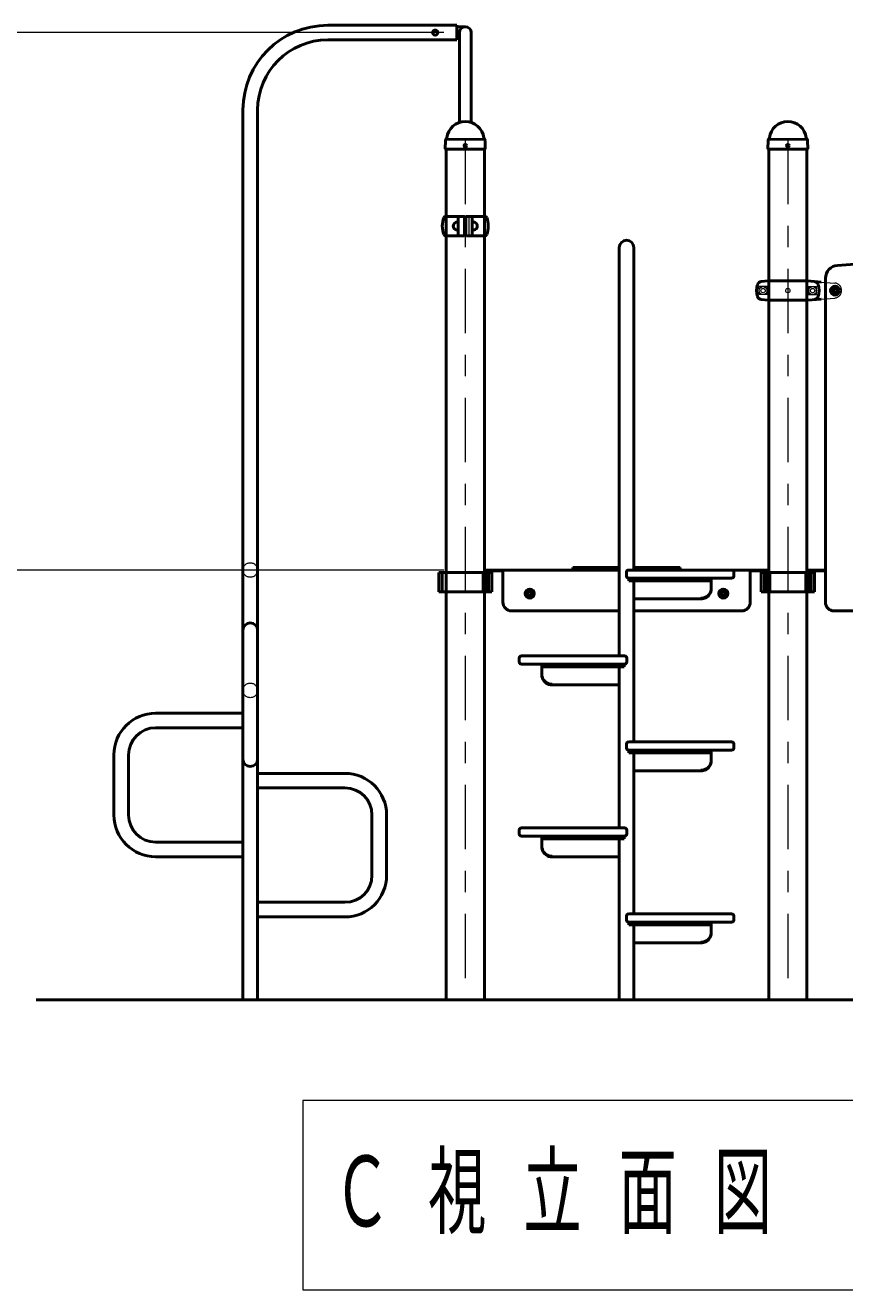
# Model space of a CAD drawing. Units: millimetres on the paper, scale 1:50. Extents: x -385 to 0, y -594 to 267.
# Drawn here: x -306.8 to -268.6, y -142.7 to -83.8 of the extents above; entities that cross this region are included whole.
import ezdxf

# ---------------------------------------------------------------- set-up
doc = ezdxf.new("R2010")
doc.units = ezdxf.units.MM
doc.linetypes.add('USER1', pattern=[4.5, 2.5, -2])
doc.linetypes.add('USER2', pattern=[6, 3, -1, 1, -1])
doc.layers.add('LY_1', color=140, linetype='Continuous', lineweight=50)
doc.styles.add('ＭＳ ゴシック', font='')
doc.styles.get('ＭＳ ゴシック').set_extended_font_data('MS Gothic')

msp = doc.modelspace()

# ---------------------------------------------------------------- linework, layer by layer
at = {"layer": 'LY_1'}
for p, q in [((-287.18, -83.835), (-292.689, -83.835)), ((-287.18, -83.835), (-286.689, -83.835)), ((-286.689, -84.515), (-286.689, -83.835)), ((-286.689, -83.903), (-286.289, -83.903)), ((-287.18, -84.515), (-292.689, -84.515)), ((-287.18, -84.515), (-286.689, -84.515)), ((-286.689, -84.447), (-286.561, -84.447)), ((-286.561, -88.354), (-286.561, -84.175)), ((-286.017, -88.354), (-286.017, -84.175)), ((-296.629, -87.775), (-296.629, -129.175)), ((-295.949, -87.775), (-295.949, -129.175)), ((-287.218, -89.584), (-287.21, -89.188)), ((-287.218, -89.584), (-287.21, -89.188)), ((-287.185, -89.13), (-287.163, -89.108)), ((-287.185, -89.13), (-287.163, -89.108)), ((-285.393, -89.13), (-285.415, -89.108)), ((-285.393, -89.13), (-285.415, -89.108)), ((-285.36, -89.584), (-285.368, -89.188)), ((-285.36, -89.584), (-285.368, -89.188)), ((-272.218, -89.584), (-272.21, -89.188)), ((-272.218, -89.584), (-272.21, -89.188)), ((-272.185, -89.13), (-272.163, -89.108)), ((-272.185, -89.13), (-272.163, -89.108)), ((-270.393, -89.13), (-270.415, -89.108)), ((-270.393, -89.13), (-270.415, -89.108)), ((-270.36, -89.584), (-270.368, -89.188)), ((-270.36, -89.584), (-270.368, -89.188)), ((-287.208, -89.594), (-287.218, -89.584)), ((-287.208, -89.594), (-287.218, -89.584)), ((-287.208, -89.594), (-285.37, -89.594)), ((-287.208, -89.594), (-285.37, -89.594)), ((-287.18, -89.594), (-287.18, -129.175)), ((-285.398, -89.594), (-285.398, -129.175)), ((-285.36, -89.584), (-285.37, -89.594)), ((-285.36, -89.584), (-285.37, -89.594)), ((-272.208, -89.594), (-272.218, -89.584)), ((-272.208, -89.594), (-272.218, -89.584)), ((-272.208, -89.594), (-270.37, -89.594)), ((-272.208, -89.594), (-270.37, -89.594)), ((-272.18, -89.594), (-272.18, -129.175)), ((-270.398, -89.594), (-270.398, -129.175)), ((-270.36, -89.584), (-270.37, -89.594)), ((-270.36, -89.584), (-270.37, -89.594)), ((-287.211, -92.725), (-286.359, -92.725)), ((-286.614, -93.175), (-286.614, -92.745)), ((-286.319, -92.765), (-286.319, -93.585)), ((-286.259, -92.765), (-286.259, -93.585)), ((-285.367, -92.725), (-286.219, -92.725)), ((-285.964, -93.175), (-285.964, -92.745)), ((-286.614, -92.989), (-286.654, -92.988)), ((-286.614, -93.36), (-286.654, -93.362)), ((-286.614, -93.175), (-286.614, -93.605)), ((-285.964, -92.989), (-285.924, -92.988)), ((-285.964, -93.175), (-285.964, -93.605)), ((-285.964, -93.36), (-285.924, -93.362)), ((-287.209, -93.625), (-286.359, -93.625)), ((-285.367, -93.625), (-286.219, -93.625)), ((-268.982, -95.003), (-250.11, -93.657)), ((-279.129, -113.175), (-279.129, -94.175)), ((-278.449, -109.175), (-278.449, -94.175)), ((-272.209, -95.725), (-272.525, -95.752)), ((-272.209, -95.725), (-270.369, -95.725)), ((-270.369, -95.725), (-269.739, -95.78)), ((-269.539, -110.675), (-269.539, -95.601)), ((-269.169, -96.128), (-269.089, -96.082)), ((-269.169, -96.128), (-269.169, -96.221)), ((-269.169, -96.221), (-269.089, -96.267)), ((-269.089, -96.082), (-269.009, -96.128)), ((-269.089, -96.267), (-269.009, -96.221)), ((-269.009, -96.128), (-269.009, -96.221)), ((-272.209, -96.625), (-272.525, -96.597)), ((-272.209, -96.625), (-270.369, -96.625)), ((-270.369, -96.625), (-269.739, -96.569)), ((-285.053, -109.295), (-287.525, -109.295)), ((-287.525, -109.295), (-287.525, -110.195)), ((-287.359, -109.295), (-287.359, -110.195)), ((-285.455, -109.295), (-285.455, -110.195)), ((-285.398, -109.175), (-284.539, -109.175)), ((-285.398, -109.221), (-284.539, -109.221)), ((-285.267, -109.295), (-285.267, -110.195)), ((-285.208, -109.295), (-285.208, -110.195)), ((-285.053, -109.295), (-285.053, -110.195)), ((-284.539, -109.175), (-279.129, -109.175)), ((-284.539, -109.235), (-284.539, -110.675)), ((-279.129, -109.055), (-281.289, -109.055)), ((-281.289, -109.175), (-281.289, -109.055)), ((-278.796, -109.455), (-278.796, -109.275)), ((-278.696, -109.175), (-273.896, -109.175)), ((-278.696, -109.175), (-273.896, -109.175)), ((-276.289, -109.055), (-278.449, -109.055)), ((-278.362, -109.175), (-277.389, -109.175)), ((-273.039, -109.175), (-278.362, -109.175)), ((-276.289, -109.175), (-276.289, -109.055)), ((-273.796, -109.455), (-273.796, -109.275)), ((-272.18, -109.175), (-273.039, -109.175)), ((-272.18, -109.221), (-273.039, -109.221)), ((-273.039, -109.235), (-273.039, -110.675)), ((-272.525, -109.295), (-270.053, -109.295)), ((-272.525, -109.295), (-272.525, -110.195)), ((-272.525, -109.295), (-272.525, -110.195)), ((-270.053, -109.295), (-272.525, -109.295)), ((-272.37, -109.295), (-272.37, -110.195)), ((-272.359, -109.295), (-272.359, -110.195)), ((-272.311, -109.295), (-272.311, -110.195)), ((-272.124, -109.295), (-272.124, -110.195)), ((-270.455, -109.295), (-270.455, -110.195)), ((-270.398, -109.175), (-269.539, -109.175)), ((-270.398, -109.221), (-269.539, -109.221)), ((-270.267, -109.295), (-270.267, -110.195)), ((-270.219, -109.295), (-270.219, -110.195)), ((-270.208, -109.295), (-270.208, -110.195)), ((-270.053, -109.295), (-270.053, -110.195)), ((-270.053, -109.295), (-270.053, -110.195)), ((-278.696, -109.555), (-273.896, -109.555)), ((-278.676, -109.675), (-278.676, -109.555)), ((-278.676, -109.675), (-274.849, -109.675)), ((-278.449, -110.521), (-278.449, -109.675)), ((-278.449, -117.175), (-278.449, -109.675)), ((-274.849, -110.057), (-274.849, -109.555)), ((-285.053, -110.195), (-287.525, -110.195)), ((-283.369, -110.228), (-283.289, -110.182)), ((-283.369, -110.228), (-283.369, -110.321)), ((-283.369, -110.321), (-283.289, -110.367)), ((-283.289, -110.182), (-283.209, -110.228)), ((-283.289, -110.367), (-283.209, -110.321)), ((-283.209, -110.228), (-283.209, -110.321)), ((-278.449, -110.521), (-275.329, -110.521)), ((-274.369, -110.228), (-274.289, -110.182)), ((-274.369, -110.228), (-274.369, -110.321)), ((-274.369, -110.321), (-274.289, -110.367)), ((-274.289, -110.182), (-274.209, -110.228)), ((-274.289, -110.367), (-274.209, -110.321)), ((-274.209, -110.228), (-274.209, -110.321)), ((-272.525, -110.195), (-270.053, -110.195)), ((-270.053, -110.195), (-272.525, -110.195)), ((-284.139, -111.075), (-279.129, -111.075)), ((-278.449, -111.075), (-273.439, -111.075)), ((-269.139, -111.075), (-249.439, -111.075)), ((-283.782, -113.455), (-283.782, -113.275)), ((-278.882, -113.175), (-283.682, -113.175)), ((-278.882, -113.175), (-283.682, -113.175)), ((-278.782, -113.455), (-278.782, -113.275)), ((-278.882, -113.555), (-283.682, -113.555)), ((-282.729, -114.057), (-282.729, -113.555)), ((-278.902, -113.675), (-282.729, -113.675)), ((-279.129, -114.521), (-279.129, -113.675)), ((-279.129, -121.175), (-279.129, -113.675)), ((-278.902, -113.675), (-278.902, -113.555)), ((-279.129, -114.521), (-282.249, -114.521)), ((-300.689, -115.835), (-296.629, -115.835)), ((-300.689, -116.515), (-296.629, -116.515)), ((-278.796, -117.455), (-278.796, -117.275)), ((-278.696, -117.175), (-273.896, -117.175)), ((-278.696, -117.175), (-273.896, -117.175)), ((-278.696, -117.555), (-273.896, -117.555)), ((-278.676, -117.675), (-278.676, -117.555)), ((-274.849, -118.057), (-274.849, -117.555)), ((-273.796, -117.455), (-273.796, -117.275)), ((-302.629, -120.575), (-302.629, -117.775)), ((-301.949, -120.575), (-301.949, -117.775)), ((-278.676, -117.675), (-274.849, -117.675)), ((-278.449, -118.521), (-278.449, -117.675)), ((-278.449, -125.175), (-278.449, -117.675)), ((-291.889, -118.635), (-295.949, -118.635)), ((-278.449, -118.521), (-275.329, -118.521)), ((-291.889, -119.315), (-295.949, -119.315)), ((-290.629, -123.375), (-290.629, -120.575)), ((-289.949, -123.375), (-289.949, -120.575)), ((-283.782, -121.455), (-283.782, -121.275)), ((-278.882, -121.175), (-283.682, -121.175)), ((-278.882, -121.175), (-283.682, -121.175)), ((-278.882, -121.555), (-283.682, -121.555)), ((-282.729, -122.057), (-282.729, -121.555)), ((-278.902, -121.675), (-282.729, -121.675)), ((-279.129, -122.521), (-279.129, -121.675)), ((-279.129, -129.175), (-279.129, -121.675)), ((-278.902, -121.675), (-278.902, -121.555)), ((-278.782, -121.455), (-278.782, -121.275)), ((-296.629, -121.835), (-300.689, -121.835)), ((-296.629, -122.515), (-300.689, -122.515)), ((-279.129, -122.521), (-282.249, -122.521)), ((-295.949, -124.635), (-291.889, -124.635)), ((-278.796, -125.455), (-278.796, -125.275)), ((-278.696, -125.175), (-273.896, -125.175)), ((-278.696, -125.175), (-273.896, -125.175)), ((-273.796, -125.455), (-273.796, -125.275)), ((-295.949, -125.315), (-291.889, -125.315)), ((-278.696, -125.555), (-273.896, -125.555)), ((-278.676, -125.675), (-278.676, -125.555)), ((-278.676, -125.675), (-274.849, -125.675)), ((-278.449, -126.521), (-278.449, -125.675)), ((-278.449, -129.175), (-278.449, -125.675)), ((-274.849, -126.057), (-274.849, -125.555)), ((-278.449, -126.521), (-275.329, -126.521))]:
    msp.add_line(p, q, dxfattribs=at)
at = {"layer": 'LY_1', "color": 7, "lineweight": 13}
for p, q in [((-287.289, -84.175), (-321.792, -84.175)), ((-287.183, -89.164), (-285.396, -89.164)), ((-287.183, -89.164), (-285.396, -89.164)), ((-287.146, -89.094), (-285.435, -89.094)), ((-287.146, -89.094), (-285.435, -89.094)), ((-272.183, -89.164), (-270.396, -89.164)), ((-272.183, -89.164), (-270.396, -89.164)), ((-272.146, -89.094), (-270.435, -89.094)), ((-272.146, -89.094), (-270.435, -89.094)), ((-286.129, -92.765), (-286.129, -93.585)), ((-272.624, -96.359), (-272.624, -95.99)), ((-272.254, -95.99), (-272.624, -95.99)), ((-272.254, -96.359), (-272.624, -96.359)), ((-270.324, -95.99), (-269.954, -95.99)), ((-270.324, -96.359), (-269.954, -96.359)), ((-269.954, -96.359), (-269.954, -95.99)), ((-287.289, -109.175), (-314.232, -109.175)), ((-278.449, -110.49), (-275.329, -110.49)), ((-279.129, -114.49), (-282.249, -114.49)), ((-278.449, -118.49), (-275.329, -118.49)), ((-279.129, -122.49), (-282.249, -122.49)), ((-278.449, -126.49), (-275.329, -126.49)), ((-293.839, -133.856), (-293.839, -142.656)), ((-237.039, -133.856), (-293.839, -133.856)), ((-293.839, -142.656), (-237.039, -142.656))]:
    msp.add_line(p, q, dxfattribs=at)
at = {"layer": 'LY_1', "color": 7, "linetype": 'USER2', "lineweight": 13}
for p, q in [((-286.289, -89.164), (-286.289, -129.175)), ((-271.289, -89.164), (-271.289, -129.175))]:
    msp.add_line(p, q, dxfattribs=at)
at = {"layer": 'LY_1', "color": 7, "linetype": 'USER1', "lineweight": 13}
for p, q in [((-272.189, -95.745), (-272.189, -96.605)), ((-270.389, -95.745), (-270.389, -96.605)), ((-269.739, -95.78), (-269.108, -95.826)), ((-269.739, -96.569), (-269.108, -96.523))]:
    msp.add_line(p, q, dxfattribs=at)
at = {"layer": 'LY_1', "color": 7}
msp.add_line((-306.252, -129.175), (-221.201, -129.175), dxfattribs=at)
at = {"layer": 'LY_1'}
for points in [[(-275.329, -110.49), (-275.273, -110.487), (-275.217, -110.477), (-275.163, -110.461), (-275.111, -110.439), (-275.062, -110.412), (-275.017, -110.379), (-274.977, -110.341), (-274.941, -110.299), (-274.91, -110.253), (-274.886, -110.204), (-274.867, -110.152), (-274.855, -110.099), (-274.851, -110.062), (-274.849, -110.026)], [(-275.329, -110.521), (-275.273, -110.518), (-275.217, -110.508), (-275.163, -110.492), (-275.111, -110.47), (-275.062, -110.443), (-275.017, -110.41), (-274.977, -110.372), (-274.941, -110.33), (-274.91, -110.284), (-274.886, -110.234), (-274.867, -110.183), (-274.855, -110.13), (-274.851, -110.093), (-274.849, -110.057)], [(-282.249, -114.49), (-282.324, -114.484), (-282.397, -114.467), (-282.467, -114.439), (-282.531, -114.401), (-282.589, -114.354), (-282.637, -114.299), (-282.677, -114.237), (-282.706, -114.169), (-282.723, -114.099), (-282.729, -114.026)], [(-282.249, -114.521), (-282.324, -114.515), (-282.397, -114.498), (-282.467, -114.47), (-282.531, -114.432), (-282.589, -114.385), (-282.637, -114.33), (-282.677, -114.268), (-282.706, -114.2), (-282.723, -114.13), (-282.729, -114.057)], [(-275.329, -118.49), (-275.273, -118.487), (-275.217, -118.477), (-275.163, -118.461), (-275.111, -118.439), (-275.062, -118.412), (-275.017, -118.379), (-274.977, -118.341), (-274.941, -118.299), (-274.91, -118.253), (-274.886, -118.204), (-274.867, -118.152), (-274.855, -118.099), (-274.851, -118.062), (-274.849, -118.026)], [(-275.329, -118.521), (-275.273, -118.518), (-275.217, -118.508), (-275.163, -118.492), (-275.111, -118.47), (-275.062, -118.443), (-275.017, -118.41), (-274.977, -118.372), (-274.941, -118.33), (-274.91, -118.284), (-274.886, -118.234), (-274.867, -118.183), (-274.855, -118.13), (-274.851, -118.093), (-274.849, -118.057)], [(-282.249, -122.49), (-282.324, -122.484), (-282.397, -122.467), (-282.467, -122.439), (-282.531, -122.401), (-282.589, -122.354), (-282.637, -122.299), (-282.677, -122.237), (-282.706, -122.169), (-282.723, -122.099), (-282.729, -122.026)], [(-282.249, -122.521), (-282.324, -122.515), (-282.397, -122.498), (-282.467, -122.47), (-282.531, -122.432), (-282.589, -122.385), (-282.637, -122.33), (-282.677, -122.268), (-282.706, -122.2), (-282.723, -122.13), (-282.729, -122.057)], [(-275.329, -126.49), (-275.273, -126.487), (-275.217, -126.477), (-275.163, -126.461), (-275.111, -126.439), (-275.062, -126.412), (-275.017, -126.379), (-274.977, -126.341), (-274.941, -126.299), (-274.91, -126.253), (-274.886, -126.204), (-274.867, -126.152), (-274.855, -126.099), (-274.851, -126.062), (-274.849, -126.026)], [(-275.329, -126.521), (-275.273, -126.518), (-275.217, -126.508), (-275.163, -126.492), (-275.111, -126.47), (-275.062, -126.443), (-275.017, -126.41), (-274.977, -126.372), (-274.941, -126.33), (-274.91, -126.284), (-274.886, -126.234), (-274.867, -126.183), (-274.855, -126.13), (-274.851, -126.093), (-274.849, -126.057)]]:
    msp.add_lwpolyline(points, dxfattribs=at)
for centre, radius in [((-287.689, -84.175), 0.12), ((-286.289, -89.434), 0.06), ((-286.289, -89.434), 0.06), ((-271.289, -89.434), 0.06), ((-271.289, -89.434), 0.06), ((-269.089, -96.175), 0.21), ((-283.289, -110.275), 0.21), ((-274.289, -110.275), 0.21)]:
    msp.add_circle(centre, radius, dxfattribs=at)
at = {"layer": 'LY_1', "color": 7, "lineweight": 13}
for centre, radius in [((-272.439, -96.175), 0.185), ((-272.439, -96.175), 0.1), ((-271.289, -96.175), 0.1), ((-270.139, -96.175), 0.185), ((-270.139, -96.175), 0.1), ((-269.089, -96.175), 0.11), ((-283.289, -110.275), 0.24), ((-283.289, -110.275), 0.11), ((-274.289, -110.275), 0.24), ((-274.289, -110.275), 0.11)]:
    msp.add_circle(centre, radius, dxfattribs=at)
at = {"layer": 'LY_1', "color": 7, "linetype": 'USER1', "lineweight": 13}
for centre, radius in [((-269.089, -96.175), 0.15), ((-269.089, -96.175), 0.125), ((-296.289, -109.175), 0.34), ((-283.289, -110.275), 0.125), ((-274.289, -110.275), 0.125), ((-296.289, -114.775), 0.34)]:
    msp.add_circle(centre, radius, dxfattribs=at)
at = {"layer": 'LY_1'}
for centre, radius, start, end in [((-292.689, -87.775), 3.94, 90, 180), ((-286.289, -84.175), 0.272, 0, 180), ((-292.689, -87.775), 3.26, 90, 180), ((-286.289, -89.175), 0.864, 90, 173.3676), ((-286.289, -89.175), 0.864, 90, 173.3676), ((-286.289, -89.175), 0.864, 6.6324, 90), ((-286.289, -89.175), 0.864, 6.6324, 90), ((-271.289, -89.175), 0.864, 90, 173.3676), ((-271.289, -89.175), 0.864, 90, 173.3676), ((-271.289, -89.175), 0.864, 6.6324, 90), ((-271.289, -89.175), 0.864, 6.6324, 90), ((-287.126, -89.189), 0.084, 135, 178.99605), ((-287.126, -89.189), 0.084, 135, 178.99605), ((-287.203, -89.068), 0.056, 315, 353.3676), ((-287.203, -89.068), 0.056, 315, 353.3676), ((-285.375, -89.068), 0.056, 186.6324, 225), ((-285.375, -89.068), 0.056, 186.6324, 225), ((-285.452, -89.189), 0.084, 1.00395, 45), ((-285.452, -89.189), 0.084, 1.00395, 45), ((-272.126, -89.189), 0.084, 135, 178.99605), ((-272.126, -89.189), 0.084, 135, 178.99605), ((-272.203, -89.068), 0.056, 315, 353.3676), ((-272.203, -89.068), 0.056, 315, 353.3676), ((-270.375, -89.068), 0.056, 186.6324, 225), ((-270.375, -89.068), 0.056, 186.6324, 225), ((-270.452, -89.189), 0.084, 1.00395, 45), ((-270.452, -89.189), 0.084, 1.00395, 45), ((-286.237, -93.175), 1.122, 159.19706, 200.80294), ((-287.211, -92.805), 0.08, 90, 159.19706), ((-286.594, -92.745), 0.02, 90, 180), ((-286.359, -92.765), 0.04, 0, 90), ((-286.219, -92.765), 0.04, 90, 180), ((-285.984, -92.745), 0.02, 0, 90), ((-285.367, -92.805), 0.08, 20.80294, 90), ((-286.341, -93.175), 1.122, 339.19706, 20.80294), ((-286.661, -93.175), 0.187, 88, 272), ((-285.918, -93.175), 0.187, 268, 92), ((-287.211, -93.545), 0.08, 200.80294, 270), ((-286.594, -93.605), 0.02, 180, 270), ((-286.359, -93.585), 0.04, 270, 0), ((-286.219, -93.585), 0.04, 180, 270), ((-285.984, -93.605), 0.02, 270, 0), ((-285.367, -93.545), 0.08, 270, 339.19706), ((-278.789, -94.175), 0.34, 0, 180), ((-268.939, -95.601), 0.6, 94.07912, 180), ((-272.507, -95.951), 0.2, 95, 163.80375), ((-270.071, -95.951), 0.2, 16.19625, 85), ((-271.739, -96.175), 1, 163.80375, 196.19625), ((-272.507, -96.398), 0.2, 196.19625, 265), ((-270.071, -96.398), 0.2, 275, 343.80375), ((-270.839, -96.175), 1, 343.80375, 16.19625), ((-284.479, -109.235), 0.06, 90, 180), ((-278.696, -109.275), 0.1, 90, 180), ((-273.896, -109.275), 0.1, 0, 90), ((-273.099, -109.235), 0.06, 0, 90), ((-278.696, -109.455), 0.1, 180, 270), ((-273.896, -109.455), 0.1, 270, 0), ((-284.139, -110.675), 0.4, 180, 270), ((-273.439, -110.675), 0.4, 270, 0), ((-269.139, -110.675), 0.4, 180, 270), ((-296.289, -111.975), 0.34, 0, 180), ((-283.682, -113.275), 0.1, 90, 180), ((-283.682, -113.455), 0.1, 180, 270), ((-278.882, -113.275), 0.1, 0, 90), ((-278.882, -113.455), 0.1, 270, 0), ((-300.689, -117.775), 1.94, 90, 180), ((-300.689, -117.775), 1.26, 90, 180), ((-278.696, -117.275), 0.1, 90, 180), ((-278.696, -117.455), 0.1, 180, 270), ((-273.896, -117.275), 0.1, 0, 90), ((-273.896, -117.455), 0.1, 270, 0), ((-296.289, -117.975), 0.34, 180, 0), ((-291.889, -120.575), 1.94, 0, 90), ((-291.889, -120.575), 1.26, 0, 90), ((-300.689, -120.575), 1.94, 180, 270), ((-300.689, -120.575), 1.26, 180, 270), ((-283.682, -121.275), 0.1, 90, 180), ((-283.682, -121.455), 0.1, 180, 270), ((-278.882, -121.275), 0.1, 0, 90), ((-278.882, -121.455), 0.1, 270, 0), ((-291.889, -123.375), 1.26, 270, 0), ((-291.889, -123.375), 1.94, 270, 0), ((-278.696, -125.275), 0.1, 90, 180), ((-273.896, -125.275), 0.1, 0, 90), ((-278.696, -125.455), 0.1, 180, 270), ((-273.896, -125.455), 0.1, 270, 0)]:
    msp.add_arc(centre, radius, start, end, dxfattribs=at)
at = {"layer": 'LY_1', "color": 7, "lineweight": 13}
for centre, radius, start, end in [((-286.169, -92.765), 0.04, 0, 90), ((-286.169, -93.585), 0.04, 270, 0), ((-274.814, -96.175), 2.567, 355.87048, 4.12952), ((-267.764, -96.175), 2.567, 175.87048, 184.12952)]:
    msp.add_arc(centre, radius, start, end, dxfattribs=at)
at = {"layer": 'LY_1', "color": 7, "linetype": 'USER1', "lineweight": 13}
for centre, radius, start, end in [((-270.369, -95.745), 0.02, 88.01112, 180), ((-269.139, -96.175), 0.35, 275, 85), ((-270.369, -96.605), 0.02, 180, 270)]:
    msp.add_arc(centre, radius, start, end, dxfattribs=at)

# ---------------------------------------------------------------- texts
at = {"layer": 'LY_1', "color": 7, "insert": (-292.439, -138.256), "char_height": 3.299, "attachment_point": 4, "style": 'ＭＳ ゴシック'}
msp.add_mtext('\\T1.64;\\W0.6;Ｃ視立面図\u3000Ｓ＝１／５０', dxfattribs=at)

doc.saveas('drawing.dxf')
